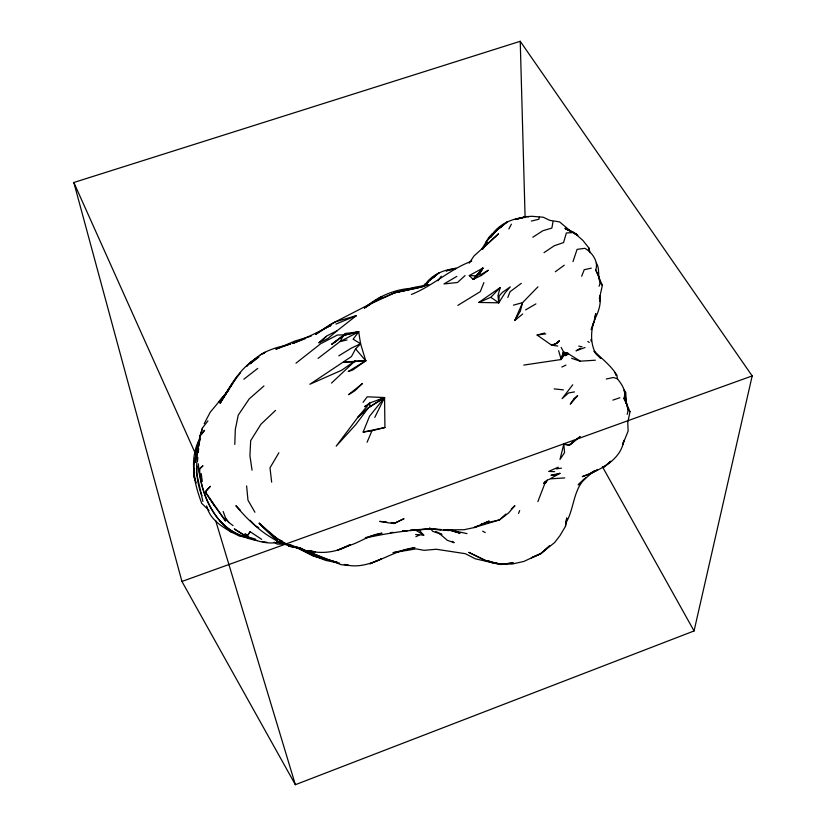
<?xml version="1.0" encoding="UTF-8"?>
<svg xmlns="http://www.w3.org/2000/svg" width="826" height="826" viewBox="0 0 826 826"><rect width="100%" height="100%" fill="white"/><g stroke="black" fill="none" stroke-linecap="round" stroke-linejoin="round"><path stroke-width="1.24" d="M234.791 444.419L235.307 429.458L238.249 415.127L249.204 398.906L263.948 385.959M195.235 461.115L196.918 447.434L202.587 427.641L199.871 436.717M195.153 462.292L196.918 447.434M498.759 302.812L499.162 295.945L502.456 292.332L510.261 286.89L504.996 292.993L498.759 302.812L478.812 302.45L500.226 287.51L497.985 295.543L498.759 302.812L490.82 297.308L478.812 302.45M594.162 351.133L600.812 358.453L595.639 353.559C590.435 343.513 590.673 331.845 593.997 321.273M599.583 301.201L599.944 296.142L602.361 285.466L595.722 269.906C598.819 261.605 591.912 252.033 584.798 248.316L577.075 249.359L572.986 261.635M194.544 468.456L193.862 477.098L196.299 482.838M195.039 462.281L196.175 454.95M599.562 301.036L599.944 296.142L599.304 298.547M197.042 466.225L196.464 472.524L202.897 501.485M197.497 461.187L197.837 457.418M198.292 452.38L198.643 448.601M198.87 446.081L199.995 435.539L204.549 430.315L201.162 434.858M199.262 472.524L199.562 469.302L202.969 465.781L198.715 469.22C201.668 493.05 212.014 516.663 231.073 531.944L239.592 536.146L248.027 537.519C217.692 531.056 201.141 497.861 199.562 469.302M198.715 469.22L198.374 463.799M565.449 526.399L566.698 518.119L565.449 526.399L560.007 535.547L554.638 542.558L540.679 553.627L523.921 561.422L511.975 564.075L496.219 563.58L475.311 558.799L465.306 553.678L436.324 549.259L424.079 550.333L416.036 548.887L393.217 552.687M199.789 438.616C196.268 457.439 194.358 477.542 201.916 495.641M539.295 217.197L538.924 219.241L531.325 221.079M627.213 414.322L628.204 409.944L626.727 404.007L623.94 398.328C626.635 391.07 621.741 384.152 617.383 378.752L616.898 375.107C610.91 365.681 602.144 358.783 594.204 351.432M599.655 297.628L599.944 296.142C601.307 304.629 598.045 312.847 594.307 320.312L595.752 313.57L594.317 321.448L591.21 329.677L593.915 321.479M195.669 456.086C191.012 471.883 196.351 488.383 201.647 503.302L209.03 510.458M630.001 411.668L628.204 409.944L626.284 403.119L625.798 392.598L624.239 390.068L626.284 403.119L630.001 411.668L627.76 422.52L628.142 430.996L622.67 444.687L623.878 440.351C620.822 460.629 599.418 470.231 582.258 476.643L591.891 473.112L597.787 469.674L591.891 472.555L595.03 470.49M694.057 630.95L752.176 375.923L520.235 41.3L73.824 182.494L181.937 581.463L295.367 784.7L694.057 630.95L602.402 466.69M199.097 443.562L200.274 438.585M545.852 480.938L537.86 501.63M523.777 365.082L561.174 359.516L561.959 356.667M561.164 347.395L563.497 351.855L561.174 359.516L558.624 350.699M599.067 286.24L600.254 282.554L598.674 276.111L595.722 269.906M562.217 355.717L563.497 351.855L568.546 353.869L580.275 361.179L595.34 360.208M507.825 297.453L510.045 291.733L521.299 283.339M581.69 276.235L584.209 269.72L591.292 268.14M518.542 513.411L519.688 510.52M483.891 282.575L480.288 291.63L457.893 305.362M366.95 405.566L364.596 406.64L369.697 403.026L384.565 397.554L384.926 427.507L371.937 430.749L363.141 432.07L369.511 416.294L384.565 397.554L367.229 396.79L363.068 402.334M522.693 314.004L514.732 320.509L522.579 302.636L537.974 286.798M198.88 440.444C192.809 452.462 192.386 466.979 195.235 479.978M367.105 442.22L371.937 430.749M566.017 522.786C574.535 508.176 572.934 489.508 586.119 477.511M374.787 417.388L384.565 397.554L378.7 400.228M508.868 228.936L511.408 224.176M295.987 363.182L320.674 343.74L337.369 335.026L343.41 334.871L345.846 333.425L358.69 331.815L360.59 343.802L355.583 348.892L351.463 356.564L309.884 384.255L341.665 370.244L355.17 360.817L331.505 383.088M204.198 423.697L210.248 412.184L228.585 390.223M424.337 285.91C430.707 275.223 443.19 269.596 455.271 268.677L446.081 270.907L456.004 268.047M424.492 285.6L425.555 283.669L422.705 286.488M490.53 237.041C497.407 224.848 511.366 218.456 524.892 217.424M479.152 274.624L482.828 268.151L469.282 275.574L473.133 279.415L481.434 275.44L488.362 270.226L480.03 275.099M547.256 479.937L545.274 483.375L547.452 480.154M261.697 539.368L250.123 531.707L247.748 535.31L244.806 534.009L247.077 534.659M278.889 452.751L269.988 467.846L271.661 482.167M514.732 320.509L520.328 311.216L522.579 302.636L513.452 305.155M481.661 249.256L489.353 236.835L492.255 233.903L490.85 236.205M480.495 271.93L482.828 268.151L473.133 279.415L475.838 277.557M232.23 383.791L220.119 403.026C229.845 387.012 238.941 369.088 255.523 359.052L250.03 363.719C259.312 352.981 272.549 348.149 285.961 345.371M561.174 359.516L563.559 355.82L563.497 351.855M247.748 535.31L250.123 531.707M218.694 401.808L225.653 393.661L232.24 383.718M544.85 481.651L543.57 483.592L545.15 482.147M469.178 263.153L474.021 255.957L498.553 233.789L482.807 248.389L487.598 242.441L482.57 249.39M480.319 271.857L482.828 268.151L473.133 279.415L479.307 273.984L482.828 268.151L477.727 275.027L473.133 279.415M572.728 384.802L562.093 398.638L568.598 392.939L574.462 391.927M234.894 379.919L240.583 372.66M437.904 280.778L441.26 276.235M351.639 333.219L358.69 331.815L353.136 339.176L360.59 343.802L365.763 360.807L352.795 369.986L348.242 371.504L365.763 360.807L355.583 348.892M368.344 407.92L355.624 424.781L336.192 446.143L357.906 417.254L369.697 403.026L369.883 406.65L357.906 417.254L368.344 407.92L384.565 397.554L369.883 406.65M202.948 427.3L207.946 420.837M424.709 285.744L428.632 280.85L434.713 276.349L429.014 280.695L424.058 286.137M424.605 285.941L429.014 280.695L438.905 272.962L429.014 280.695L424.327 286.064M225.653 393.661L227.222 391.823M246.778 366.517L250.722 361.964L257.619 357.421L250.092 363.708L259.116 356.863M490.82 297.308L500.226 287.51M556.796 342.759L559.347 340.901L557.003 343.317L551.685 345.227L537.106 335.057L544.654 333.023M584.178 478.894L578.159 484.914L591.344 473.267M275.543 410.398L260.933 424.223L250.67 440.64L249.927 455.715L252.054 470.18M505.884 514.04L499.554 519.884L474.021 527.597L464.078 529.724L443.417 529.91M511.304 509.033L514.918 505.698L508.517 513.018L499.554 519.884L487.381 522.713M465.059 275.574L457.501 282.492L443.954 283.948L456.84 276.38M337.111 330.741L327.963 338.495L319.001 342.78L326.786 335.924L337.111 330.741L356.336 315.666L335.139 321.882L315.656 334.416M319.001 342.78L326.301 336.44M572.273 443.407L568.608 444.76L563.786 444.161L564.581 452.607L559.997 459.442L563.786 444.161L569.382 445.42L580.172 436.582L571.675 442.715M243.866 379.206L257.712 368.427M559.347 340.901L555.877 343.616L551.685 345.227L557.787 346.022M338.598 339.476L331.722 344.359L345.846 333.425L345.485 334.602L340.57 338.082M263.081 353.796L265.063 352.268L260.345 354.808M318.072 358.381L340.064 341.541L358.69 331.815L343.533 335.335L331.722 344.359M315.677 334.334L330.255 324.525L378.473 299.631L395.055 292.652L415.881 287.004L428.591 284.877M555.309 271.764L564.261 265.187M364.483 307.953C378.37 296.173 395.468 288.79 413.65 288.212M364.472 308.015L381.736 296.513L366.414 306.849M592.325 472.224L588.938 474.609L595.112 470.479M544.024 252.642L554.225 245.776L563.559 242.565L566.357 232.973L573.915 232.519L582.96 240.49L588.928 248.037L590.001 252.694M532.801 237.248L542.94 230.691L551.871 228.079L552.976 221.843M564.344 353.363L562.878 354.302L563.559 355.82M567.865 352.898L565.376 353.043M338.784 355.841L351.525 348.014L360.59 343.802M525.563 309.936L535.909 303.896M580.471 348.242L576.032 350.833L585.014 347.509M550.983 478.337L559.945 473.339L550.963 475.27L554.153 475.301L559.945 473.339M568.546 353.869L565.356 355.614L562.878 354.302L568.546 353.869L564.747 355.603M411.41 294.438C433.03 285.889 450.025 269.1 471.77 261.119M393.527 523.622L404.017 518.666L395.902 522.641L391.865 523.374L379.764 521.392L386.64 522.032M561.825 367.043L565.975 365.113M371.411 303.483L395.055 292.652L422.922 286.736M415.881 536.704L418.988 535.279M324.845 328.232L330.689 325.578M548.412 479.72L550.333 478.863L564.726 477.934M558.324 467.186L548.67 471.409L554.649 471.677M478.667 525.584L474.021 527.597L489.116 521.072L480.99 524.582M335.975 324.081L356.336 315.666M327.261 326.828L330.72 325.444M330.761 325.413C318.475 332.114 305.723 338.061 292.683 343.513L305.444 338.608M290.773 343.802L275.884 349.202L294.758 341.097L311.206 336.11M181.937 581.463L752.176 375.923M526.162 216.68L515.362 219.468L526.162 216.68L531.892 216.288L543.322 217.248L549.755 220.346L559.584 221.895L571.385 231.755M287.138 344.969L290.669 343.761M612.882 400.114L619.872 397.729M428.756 284.547L416.882 288.15L395.055 292.652L406.227 290.112M515.362 219.468L526.038 216.464L528.382 216.939M365.329 537.674L382.077 533.193C369.367 534.587 359.455 542.919 347.436 546.058L349.966 544.953C337.535 551.954 322.14 554.432 308.418 550.643M358.69 331.815L343.533 335.335L340.064 341.541L347.065 339.961M393.155 552.625L414.951 547.71C390.626 550.137 369.542 571.54 344.328 564.426M363.141 432.07L384.926 427.507M606.263 379.02L613.388 377.492L617.383 378.752M365.515 538.005C387.074 533.235 409.128 529.931 431.141 528.919L410.047 530.529M481.062 524.5L484.686 523.921L481.011 524.345M390.409 532.698L392.804 532.336M556.239 468.879L561.484 468.166M537.106 335.057L545.759 333.89M355.035 361.871L343.523 362.015L365.763 360.807L359.806 361.396M402.489 531.025L406.196 530.684M409.902 530.333L414.848 529.879M417.326 529.642L430.976 528.939M402.52 531.077L407.538 530.705M276.689 541.908L281.377 541.701C264.454 546.12 247.965 538.397 234.326 528.908L246.334 536.425L255.513 539.141M354.468 361.272L365.763 360.807M285.631 544.241L277.133 544.086L274.16 542.176M469.282 275.574L476.044 275.874M433.495 529.084L441.043 529.507M447.32 529.869L452.349 530.147M440.929 529.734L427.207 528.723L449.241 530.612M415.592 534.525L423.748 535.134L419.34 530.437M315.356 551.809L308.356 550.612M277.123 542.238L284.258 543.229M554.163 388.901L563.384 389.872M391.173 522.497L395.633 522.992M276.751 542.403L280.53 542.837M257.433 540.596C243.35 538.17 229.628 531.645 219.778 520.969L231.899 532.388C222.173 526.823 211.394 520.081 207.574 508.992M288.511 546.213L301.593 548.578C274.624 545.191 252.684 525.883 235.885 505.688L240.335 510.251M574.07 233.551L576.249 233.944L577.859 235.462L574.679 233.686M262.317 541.515L267.19 542.424M282.203 541.102L277.722 539.151L259.188 523.199C270.835 535.093 284.774 545.821 301.573 548.67M337.442 562.382L313.095 556.001L296.142 547.246M490.613 561.577L485.585 560.544L468.889 552.408L485.585 560.544L493.463 563.167L500.608 564.024L495.6 562.867M500.659 563.642L503.168 564.158L513.266 562.795L501.134 564.53L485.585 560.544L493.101 562.289M248.647 537.561L244.95 536.797L248.419 537.674M449.427 529.827L467.02 533.627M578.778 346.104L582.082 346.827M290.029 544.52L297.866 547.937L302.781 549.135M308.914 550.622L313.828 551.82L305.31 550.818L297.866 547.937L302.533 549.125L297.866 547.937M337.328 562.558L315.367 556.301M337.555 562.62L324.814 558.634L297.092 547.163M345.041 564.53L348.779 565.49L341.055 564.674L297.288 547.204M448.941 529.858L459.886 533.111L454.063 530.767M339.662 563.198L325.743 560.41L315.295 556.394M459.886 533.111L448.053 529.714M571.613 358.319L580.275 361.179M415.21 529.858L423.748 535.134M573.915 232.519L565.139 228.337L568.082 230.217M435.715 531.459L441.941 534.484L432.783 531.355L429.726 527.804M296.121 547.101L314.138 555.95L295.987 547.111M576.249 233.944L565.139 228.337L572.552 232.498M482.642 531.149L485.223 532.543M258.744 527.731L255.482 525.77L250.133 520.297M452.152 541.319L454.197 542.692L447.372 540.349L439.308 533.441M587.833 341.448L589.248 342.491M224.94 518.016L228.864 522.507L233.077 525.646M277.02 540.545L259.188 523.199L276.596 540.245M209.484 498.13L210.155 498.966M228.864 522.507L225.643 518.181L223.175 511.511M214.006 505.13L225.612 521.061L205.819 492.75L205.85 490.933L210.372 486.297L206.293 490.995L205.819 492.75L214.006 505.13L209.174 497.779M602.361 285.466C596.165 279.405 600.791 269.885 596.413 263.174M254.914 512.254L247.965 500.164L246.613 485.936M623.94 398.328L626.727 404.007M73.824 182.494L195.452 453.691M206.541 505.915L207.574 508.207M614.864 372.547L616.062 375.582M590.797 339.692L591.416 341.541M215.586 520.39L295.367 784.7M624.807 393.641L626.284 403.119M201.203 473.546L202.287 481.486M588.928 248.037L589.206 250.836M520.235 41.3L525.078 216.619M230.062 387.27L220.119 403.026L235.999 378.184L230.062 387.27M487.65 239.643L486.142 241.853L496.529 230.299L507.216 221.946L496.529 230.299L487.65 239.643M574.225 398.39L570.301 404.131L577.642 395.633L574.225 398.39M496.746 230L490.613 237.269L496.529 230.299L503.292 225.147L496.746 230M549.589 545.831L540.679 553.627L531.273 557.891L541.071 553.585L549.589 545.831M362.48 383.491L354.788 390.822L348.541 394.694L362.48 383.491M610.641 461.383L604.322 466.845L610.641 461.383M381.56 558.851L369.976 563.755L381.56 558.851M349.966 544.953L337.287 550.312L349.966 544.953"/></g></svg>
